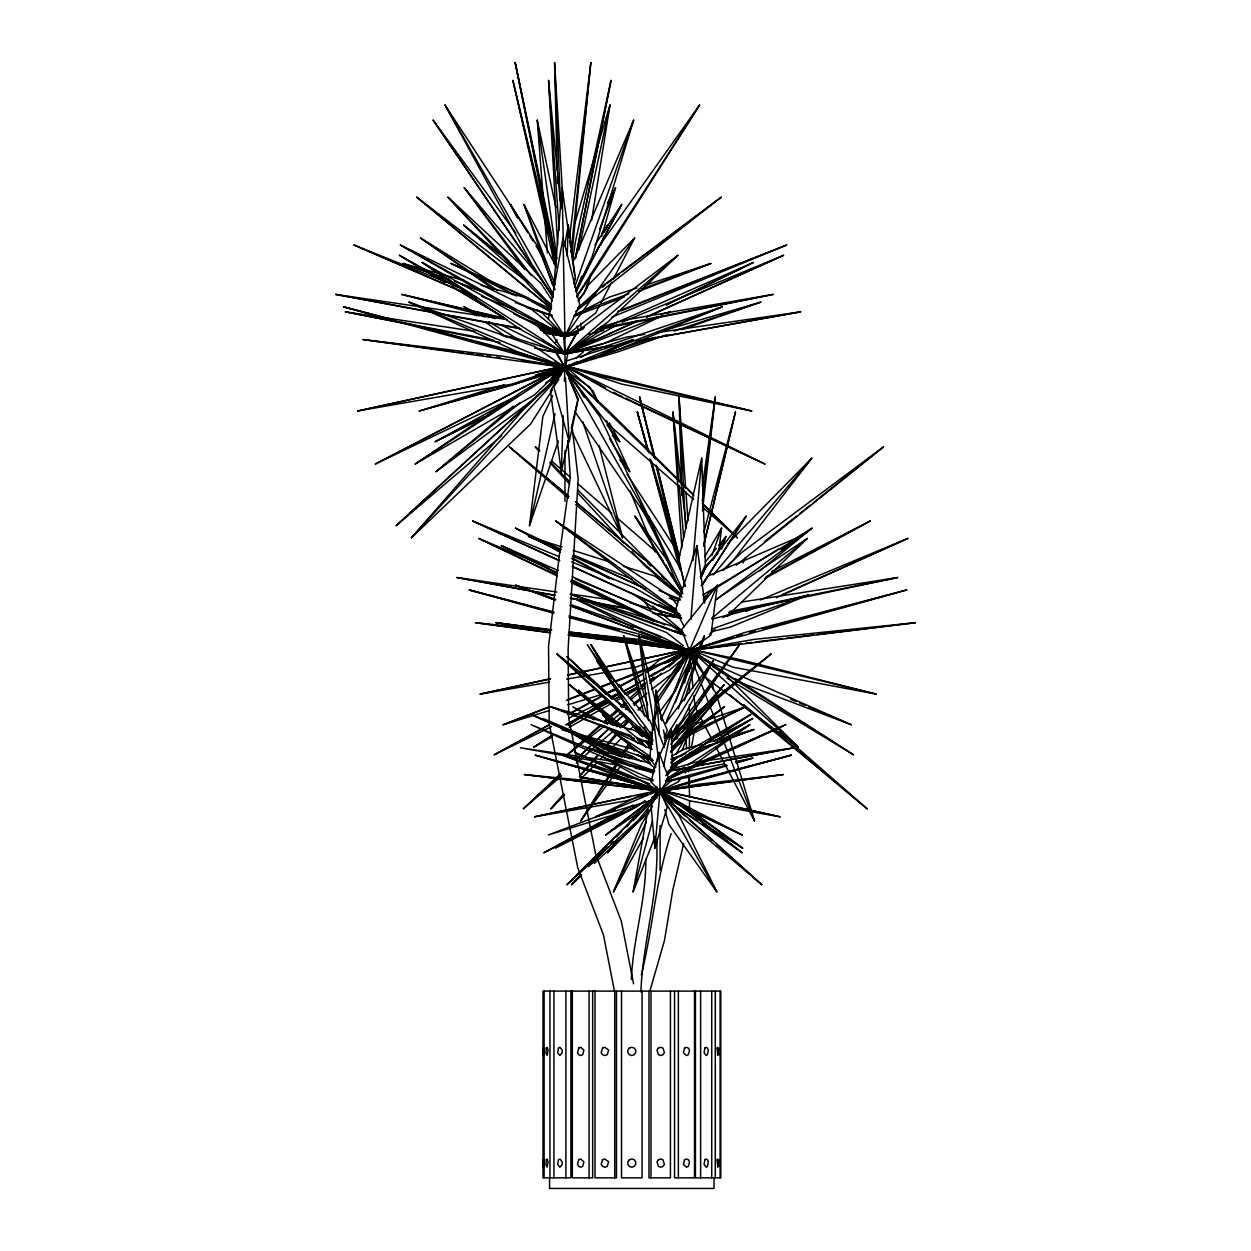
<?xml version="1.0" encoding="UTF-8"?>
<svg xmlns="http://www.w3.org/2000/svg" width="1251" height="1251" viewBox="0 0 1251 1251"><rect width="100%" height="100%" fill="white"/><g stroke="black" fill="none" stroke-linecap="round" stroke-linejoin="round"><path stroke-width="1.5" d="M689.41 807.911L689.598 800.609M689.692 796.95L688.535 775.808M569.096 437.678L561.292 471.643L563.231 415.864M564.436 381.227L564.967 365.839L751.695 410.985L621.684 384.073L564.967 365.839L357.692 410.985L512.425 384.073L564.967 365.839L602.294 376.442L751.695 410.985M567.156 256.252L568.314 225.149L575.366 278.457L573.818 283.883M654.304 720.764L656.024 690.302L661.716 720.545M631.364 979.47C632.943 938.922 646.376 900.001 645.735 859.156M640.919 991.918C642.623 943.817 657.604 897.499 656.947 849.054L656.9 839.312M719.997 1054.734L720.138 1052.685M719.997 1166.417L720.138 1164.368M690.865 619.48L696.995 545.561L675.477 609.8L684.188 626.798M553.63 288.528L562.09 187.666L569.205 237.268M693.007 560.557L701.67 458.194L678.511 559.979L685.141 586.187M664.328 747.566L653.413 718.606L649.801 758.325L655.993 766.957M687.831 807.818L660.106 790.085L649.738 800.875L595.726 816.794L638.073 796.355L660.106 790.085L667.19 807.348L654.867 848.162L660.106 790.085L779.999 816.794L689.911 800.875L660.106 790.085L534.568 816.794L626.266 800.875L660.106 790.085L779.999 816.794M569.518 237.909L590.832 62.55L571.863 255.11M571.035 252.139L590.832 62.55M702.437 510.955L715.275 396.989L702.39 485.967M718.84 550.831L721.561 528.157L704.798 556.679M543.888 332.844L564.967 336.472L565.421 332.735M558.415 440.931L529.486 525.655L542.871 416.364L552.692 395.816M702.343 500.994L715.275 396.989M568.001 634.757L689.41 650.598L754.478 639.339L915.325 622.701L689.41 650.598L681.607 629.534L717.323 585.233L710.959 635.07L689.41 650.598L569.455 635.445M543.591 1054.734L543.481 1055.516L543.481 1047.29L543.591 1048.088M543.591 1166.417L543.481 1167.214L543.481 1158.989L543.591 1159.771M572.505 260.849L575.397 241.881L611.02 80.439L575.413 258.66M591.551 220.536L609.972 105.021L574.975 222.772M548.438 319.13L549.408 313.469M666.361 723.61L667.018 719.81L704.391 635.758L684.328 700.638M564.639 246.04L568.314 225.149M691.506 747.003L694.242 731.851M543.95 332.61L564.967 336.472L579.729 304.728L563.059 237.925L549.392 313.063L564.967 336.472L576.43 334.158M655.039 836.95L633.115 891.807L646.861 816.168L652.537 806.082M651.505 737.105L652.256 733.321M652.991 729.552L657.432 706.94L667.362 730.443L664.14 737.527M575.335 258.488L611.02 80.439M663.562 766.206L671.255 728.911L672.522 766.926L665.751 775.698M565.358 365.62L568.11 352.547M558.9 379.303L553.833 386.934L569.252 441.666L578.29 399.006L568.877 378.615M578.885 249.793L609.972 105.021M641.325 974.982C652.959 928.148 655.633 879.641 671.177 833.604M529.486 525.655L555.006 413.753M571.254 428.233L577.759 399.913L564.967 365.839L357.692 410.985M683.687 843.362L672.803 890.102L664.469 940.549L649.926 990.87M573.662 282.882L574.522 279.176M703.86 544.451L735.463 412.017L703.797 532.551M703.578 546.155L735.463 412.017M684.516 682.874L689.973 660.669L660.856 719.153M521.511 360.413L564.967 367.481L566.594 360.929L633.475 339.584L597.869 356.222L564.967 367.481L363.103 339.584L502.886 356.222L564.967 367.481L617.619 351.969L667.174 334.705M664.25 746.722L665.641 741.327L663.499 729.99M633.115 891.807L652.475 820.687M524.435 774.557L660.106 791.054L668.832 778.591L658.98 752.383L650.895 781.875L660.106 791.054L783.282 774.557L697.417 784.393L660.106 791.054L524.435 774.557L625.797 784.393L660.106 791.054L783.282 774.557M590.613 275.455L586.891 288.528L578.118 301.084M601.747 236.22L615.539 187.666L607.329 203.178M572.661 262.898L633.631 120.159L592.114 256.768L576.492 290.044M676.885 724.751L671.631 737.23M721.718 549.048L726.002 536.413L718.731 545.405M658.964 793.384L660.106 790.085L677.573 802.36M590.957 273.75L584.108 293.547L578.994 299.145M600.902 244.946L604.014 235.939M606.516 228.745L607.751 225.149L601.981 232.764M675.352 702.593L689.973 660.669M574.678 287.058L633.631 120.159M711.913 555.585L721.561 528.157M678.339 708.692L704.391 635.758M676.197 766.816L677.526 763.204M682.155 750.569L688.128 734.321M675.337 691.224L679.356 680.372M576.054 290.936L581.59 276.44M599.604 229.34L615.539 187.666M700.31 576.789L705.392 564.545L701.67 458.194M643.405 838.014L613.475 891.807L641.403 824.565L648.299 812.79M700.732 578.118L704.516 569.158L746.112 516.241L702.843 584.139M569.455 633.303L689.41 650.598L717.323 585.233M653.929 768.63L657.698 759.982M659.949 754.806L671.255 728.911M701.53 576.789L707.175 564.545L718.043 553.489M742.985 562.919L745.408 557.711M613.475 891.807L646.204 822.204M604.405 232.154L607.751 225.149M576.164 292.062L598.541 247.072L699.606 105.021L598.322 264.821L576.805 296.909M599.198 306.245L595.664 313.063L564.967 336.472L540.573 330.186M600.98 302.82L611.63 282.335M613.397 278.91L634.695 237.925L586.672 286.635M665.36 723.578L713.242 660.669L681.873 720.873L670.989 733.618M595.007 244.899L621.669 204.507L575.726 290.31M575.945 289.732L621.669 204.507M538.29 349.264L564.967 353.877L578.197 329.576L577.086 325.839M712.867 560.339L726.002 536.413M671.349 739.357L676.979 729.161L739.482 644.718L672.225 742.171M671.365 762.719L674.164 757.637M676.04 754.259L685.423 737.355M555.225 343.149L557.102 339.865M501.917 335.44L511.565 336.894L564.967 353.877L578.494 330.483L677.886 255.329L607.689 322.132L564.967 353.877L534.427 348.028M675.274 801.281L660.106 790.085L651.036 805.519L654.867 848.162M620.856 765.628L580.824 820.859L616.555 763.219M620.637 756.636L628.8 743.469M665.219 738.121L713.242 660.669M677.964 671.396L681.091 666.455M552.457 389.765L530.549 424.12L411.407 537.758L523.074 409.921L560.776 374.112L396.239 525.655L501.745 435.567M702.014 585.28L746.112 516.241M576.539 296.55L699.606 105.021M580.824 820.859L617.713 763.908M621.935 757.402L630.363 744.376M657.776 702.061L689.41 653.241L692.96 654.805M673.57 739.529L681.858 727.097M648.722 809.428L643.561 817.075L594.209 863.44M701.264 585.64L707.738 576.132L800.343 536.413L781.187 549.705M685.11 722.374L739.482 644.718M540.651 329.341L564.967 336.472L634.695 237.925M656.869 699.293L689.41 653.241L692.741 655.008M703.562 599.948L709.004 592.395L779.279 548.548M659.746 711.975L673.476 693.038L689.41 653.241L694.383 656.134M648.253 811.758L607.72 852.697L616.68 840.563M626.767 826.927L639.105 810.241L648.894 800.828M727.566 543.825L811.79 458.194L733.43 559.979L723.797 569.393M681.732 777.45L678.261 781.875L660.106 791.054L656.322 790.413M685.188 773.024L688.66 768.599M668.018 797.653L660.106 792.618L638.589 819.984L567 884.645L660.106 792.618L742.156 834.949L682.264 806.692M548.579 386.528L564.967 365.839L764.877 464.012L610.801 391.923L564.967 365.839L535.459 374.987M670.677 744.329L724.204 684.657L676.416 743.641M705.376 561.902L716.291 548.407M655.54 694.571L689.41 653.241L695.275 658.386M672.428 747.863L724.204 684.657M670.943 752.304L680.528 740.608M607.72 852.697L617.697 840.766M642.639 810.945L648.878 803.502L627.017 825.597M657.604 793.056L660.106 790.085L742.14 852.697L673.648 804.94L660.106 790.085L595.726 816.794M557.461 378.99L561.214 374.549M713.133 574.96L811.79 458.194M681.842 740.655L671.083 751.882M686.862 734.728L724.595 690.302L682.248 731.929M664.938 740.701L668.566 736.448M611.88 345.636L564.967 353.877L538.821 326.699L422.103 262.444L520.807 329.576L564.967 353.877L568.658 349.623M564.623 795.104L550.956 808.756L563.669 794.119M580.198 775.088L597.994 754.588M603.091 748.739L615.805 734.102M622.154 726.784L628.518 719.466M671.709 749.849L674.289 746.941M683.327 736.776L724.595 690.302M550.956 808.756L563.904 794.229M579.432 776.777L598.838 754.979M604.014 749.161L616.946 734.634M623.42 727.363L629.894 720.091M638.948 709.927L642.826 705.564M679.058 664.86L681.639 661.951M667.971 774.338L677.166 764.22L749.802 724.689L696.916 762.485M411.407 537.758L561.027 374.424M581.527 875.372L571.66 884.645L580.886 874.793M588.783 866.364L604.608 849.492M616.462 836.841L621.731 831.227M684.172 658.745L689.41 653.241L694.93 658.526M571.66 884.645L581.043 874.887M591.754 863.722L607.845 846.99M610.519 844.206L613.193 841.423M633.303 820.5L648.049 805.175M654.742 798.201L660.106 792.618L674.524 802.563L742.156 834.949M675.868 743.72L681.123 738.387L724.204 706.831L670.536 751.132M579.651 780.077L597.415 762.312M600.152 759.576L605.625 754.118M608.346 751.382L622.013 737.73M630.223 729.536L632.943 726.8M654.695 794.666L660.106 792.618L681.701 817.075L761.718 884.645L660.106 792.618L567 884.645M651.755 800.828L660.106 792.618L672.6 804.346M715.572 599.855L807.302 538.446L729.802 613.584L723.062 617.494M723.125 570.425L741.39 552.754L883.441 446.92L736.401 565.233M657.307 792.774L660.106 790.085L672.491 803.361M670.989 736.01L677.792 729.552M684.594 723.078L691.396 716.604L771.038 653.992L670.599 737.621M645.829 694.196L634.507 704.813M683.781 658.526L689.41 653.241L694.774 658.745M561.574 775.776L523.403 808.756L560.292 774.197M575.898 759.576L594.35 742.296M597.18 739.638L608.533 729.005M612.787 725.017L624.14 714.384M634.069 705.079L641.169 698.433M643.999 695.775L646.845 693.117M678.058 663.874L689.41 653.241L715.947 693.038L728.786 735.651M654.382 789.881L660.106 791.054L671.49 780.389M523.403 808.756L560.448 774.103M577.54 758.122L591.786 744.783M597.478 739.466L608.877 728.801M617.415 720.795L621.7 716.807M671.443 735.744L677.104 730.443M670.927 762.641L674.977 758.857L750.772 714.399L672.85 764.799M396.239 525.655L562.106 372.767M671.349 736.041L684 724.438L771.038 653.992M577.853 308.184L600.777 287.308L721.139 197.22L575.679 311.499M604.139 726.284L567.407 754.76L600.496 724.767M603.373 722.155L617.775 709.114M620.652 706.502L624.968 702.593M629.284 698.683L645.109 684.328M679.449 657.823L682.295 655.289M686.564 651.49L689.41 648.941L739.841 659.558L876.138 694.102L732.992 667.174L689.41 648.941L567.469 674.961M671.255 762.797L676.838 757.856M610.941 345.667L564.967 353.877L543.231 340.929L564.967 353.877L677.886 255.329M578.009 308.606L595.398 293.5M602.638 287.214L605.531 284.696M567.407 754.76L601.215 725.439M604.155 722.89L618.854 710.146M621.794 707.597L626.204 703.766M630.613 699.935L639.433 692.288M642.373 689.739L645.313 687.19M649.722 683.374L661.482 673.163M668.832 666.799L689.41 648.941L876.138 694.102M576.258 763.079L612.974 731.366M620.308 725.017L627.642 718.684M637.932 709.802L642.326 705.986M534.161 399.022L436.067 471.643L513.27 406.215M576.242 357.927L583.279 351.969M649.613 668.19L659.918 659.558L684.203 650.817M711.788 618.275L807.302 538.446M436.067 471.643L520.009 402.744M552.973 375.675L564.967 365.839L605.312 387.732M759.748 570.863L811.962 528.157L789.084 542.434M569.44 632.709L652.615 644.03L689.41 650.598L700.841 641.231M709.411 634.226L715.119 629.534M648.174 802.391L605.672 834.949L639.198 812.274M655.633 796.277L660.106 792.618L679.387 816.168L716.792 891.807L668.957 824.565L664.797 809.538M764.439 541.683L796.465 516.163M799.53 513.739L810.21 505.232M813.259 502.808L883.441 446.92M649.504 680.685L653.945 677.151M662.811 670.098L689.41 648.941L715.666 665.876M550.549 381.336L562.09 372.376M605.672 834.949L648.002 802.032M607.204 723.907L620.981 713.226M625.578 709.661L628.643 707.3M633.241 703.734L640.887 697.808M651.599 689.489L671.506 674.07L689.41 648.941L740.139 683.03L853.479 754.76L726.987 678.105M552.754 375.237L564.967 365.839L593.037 390.953L597.822 401.477M671.365 747.3L724.204 706.831M606.985 283.445L619.323 274.125M622.419 271.795L721.139 197.22M715.775 599.901L811.962 528.157M645 800.875L635.93 807.348L555.491 848.162L633.1 805.065M655.571 793.322L660.106 790.085L656.853 792.196M649.66 676.431L654.429 673.132M673.507 659.934L689.41 648.941L725.627 675.04L798.263 747.113L706.549 678.136L689.41 648.941L567.657 675.212M650.192 679.981L653.319 677.839M683.124 657.51L689.41 653.241L700.013 680.575M504.09 384.698L419.241 410.985L515.865 384.073L564.967 365.839L565.421 369.671L564.967 365.839L534.302 395.019L415.254 464.012L521.714 391.923L564.967 365.839L570.018 374.096M546.093 378.365L564.967 365.839L550.471 390.953L561.292 471.643M545.545 382.962L561.73 372.266M415.254 464.012L564.967 365.839L540.667 376.442L419.241 410.985M666.627 778.763L684.563 767.098M687.831 764.986L749.802 724.689M634.038 807.067L544.029 852.697L619.136 812.18M552.363 736.714L533.849 747.113L551.879 735.463M568.251 724.861L607.579 699.418M610.863 697.292L615.773 694.117M422.103 262.444L564.967 353.877L607.173 326.699M671.443 765.409L750.772 714.399M679.543 655.243L684.469 652.099M533.849 747.113L551.863 735.744M568.235 725.408L596.07 707.847M599.338 705.783L607.533 700.623M610.801 698.543L618.995 693.382M668.112 662.373L673.038 659.277M676.306 657.213L689.41 648.941L701.185 658.511M392.517 319.568L343.572 306.839L564.967 367.481L569.784 364.463M581.011 357.411L590.644 351.359L722.202 306.839L618.463 349.451L564.967 367.481L504.7 349.451L401.649 322.211M709.239 745.08L670.411 767.316M715.9 741.014L752.57 718.606L709.348 740.701M651.505 676.15L671.287 664.187M684.469 656.228L689.41 653.241L691.037 668.659M702.655 595.085L800.343 536.413M664.891 663.437L689.41 648.941L798.263 747.113M671.865 765.815L705.501 746.143M713.899 741.233L752.57 718.606M609.159 702.077L566.093 724.767L608.33 700.279M611.708 698.308L620.152 693.414M623.53 691.459L645.485 678.714M648.862 676.76L674.211 662.06M682.655 657.15L689.41 653.241L669.645 670.051L650.661 680.075M671.756 756.167L683.39 749.427L701.92 744.189M629.988 809.71L645.047 801.156M651.74 797.372L660.106 792.618L716.792 891.807M569.189 727.269L611.254 703.656M616.29 700.81L623.029 697.042M626.391 695.149L638.166 688.535M641.528 686.643L644.906 684.75M559.181 349.201L564.967 353.877L617.056 324.932M656.728 791.961L660.106 790.085M670.004 777.528L666.705 779.342L695.259 764.22L785.675 724.689L665.407 780.546M488.578 415.223L435.27 441.666L510.361 400.242M551.316 377.661L561.558 372.016M726.987 616.446L738.934 609.909M551.582 726.581L494.301 754.76L549.142 724.736M568.001 714.415L602.278 695.65M605.703 693.773L615.992 688.144M619.417 686.267L641.7 674.07M764.424 578.666L870.133 521.026L771.664 571.426M494.301 754.76L549.064 725.064M567.891 714.853L602.122 696.291M607.251 693.492L615.82 688.863M619.229 687.002L634.632 678.652M638.057 676.791L643.202 674.008M646.626 672.147L689.41 648.941L692.96 653.554M765.956 576.852L870.133 521.026M544.029 852.697L614.444 815.042M566.093 724.767L609.237 701.967M614.429 699.231L621.325 695.587M624.781 693.758L636.853 687.378M640.309 685.548L645.485 682.811M646.814 671.38L689.41 648.941L635.711 667.174L566.578 679.137M614.319 699.356L621.215 695.728M624.656 693.914L636.712 687.565M375.378 464.012L564.967 365.839L375.378 464.012L518.649 395.285M575.194 314.673L609.284 297.144L636.978 287.965M685.892 737.105L745.096 706.94L695.478 724.094M435.27 441.666L484.074 416.943M687.597 769.162L666.971 779.545L687.409 769.162L785.675 724.689M568.939 718.043L607.142 699.246M610.613 697.542L619.292 693.273M622.763 691.568L634.914 685.595M666.486 304.931L753.43 262.444L608.956 325.901M548.204 328.294L564.967 353.877L594.632 339.49M666.173 304.775L753.43 262.444M605.015 343.165L661.81 315.94M666.971 313.469L670.427 311.827L661.169 314.376M539.384 328.544L564.967 336.472L584.311 327.246M563.357 332.485L564.967 353.877L594.929 339.631M407.576 323.477L514.849 351.359L564.967 367.481L576.992 361.82M674.273 739.794L677.807 738.153M690.208 732.398L745.096 706.94M537.508 326.589L564.967 336.472L584.217 327.668M620.949 310.889L786.644 245.04L611.833 317.144M573.552 316.018L594.131 306.667L628.784 293.844M644.672 334.392L627.345 336.894L564.967 353.877L637.838 320.881L564.967 353.877L603.279 343.994M646.72 316.894L783.533 255.329L622.091 322.132M646.704 317.019L783.533 255.329M746.221 611.348L758.653 605.734M776.402 597.728L907.788 538.446L760.092 599.995M750.522 608.846L754.056 607.267M782.328 594.6L907.788 538.446M703.688 597.071L707.268 595.585M518.493 316.315L564.967 336.472L582.997 329.029M712.054 619.057L808.396 594.929L730.443 627.095L711.788 631.599M655.477 337.27L564.967 367.481L534.693 346.433L409.046 302.132L517.789 351.969L564.967 367.481L633.475 339.584M409.046 302.132L564.967 367.481L575.851 363.118M564.967 353.877L657.917 316.816M666.846 313.25L670.427 311.827M617.759 311.452L786.644 245.04M549.314 710.552L503.168 724.767L549.908 706.534M567.891 699.512L594.866 688.988M598.463 687.581L643.405 670.051M573.974 316.44L624.405 296.925M638.808 291.358L710.849 263.476L644.374 285.509M556.351 363.728L564.967 367.481L592.083 357.02M602.919 352.845L722.202 306.839M503.168 724.767L550.174 706.721M566.453 700.466L595.382 689.348M600.808 687.268L611.661 683.109M615.273 681.717L680.372 656.712M685.798 654.633L689.41 653.241L646.939 668.753M654.867 794.604L660.106 792.618M615.054 809.678L548.376 834.949L622.576 812.008M641.544 289.122L710.849 263.476M689.348 753.102L753.774 729.521L705.627 743.141M671.13 758.982L685.814 753.743M693.163 751.132L753.774 729.521M711.381 629.222L808.396 594.929M681.858 329.607L760.78 302.132L661.873 331.108M680.779 729.177L688.128 726.628M673.961 331.108L760.78 302.132M671.13 759.294L682.139 755.667M568.564 632.208L638.37 639.339L689.41 650.598L744.595 632.568L906.678 589.956L689.41 650.598L628.753 639.339L569.096 631.864M535.303 755.182L660.106 791.054L690.271 781.515L791.273 755.182L660.106 791.054L535.303 755.182L634.132 781.515M567.782 704.86L601.012 694.633M606.547 692.929L615.773 690.083M568.97 617.431L689.41 650.598L733.164 637.259M736.808 636.149L742.265 634.476M669.348 769.912L693.398 762.657L793.775 747.817L669.551 771.069M658.98 752.383L660.106 791.054L640.293 780.389L562.747 755.182L631.849 781.515L660.106 791.054L695.306 780.389L791.273 755.182M727.066 765.737L688.566 777.152L665.798 781.828M736.229 763.016L752.727 758.122L735.541 761.546M588.986 334.345L603.795 330.248M631.552 322.57L637.103 321.038M749.74 632.459L755.354 630.942M762.829 628.909L906.678 589.956M513.958 313.938L564.967 336.472L577.946 332.969M600.214 326.98L628.033 319.49L773.149 294.407L595.523 330.295M665.657 781.515L726.784 765.08M736.057 762.594L752.727 758.122M563.059 237.925L564.967 336.472L531.487 309.278L400.414 245.04L517.226 312.171L564.967 336.472L578.259 333.329M597.259 328.825L773.149 294.407M549.298 682.139L480.149 694.102L550.393 678.699M480.149 694.102L550.534 678.918M534.568 816.794L630.723 796.355M789.209 600.449L728.645 612.662M796.809 598.838L897.592 577.524L742.015 601.997M729.521 611.473L897.592 577.524M682.076 772.195L724.079 763.829M667.737 771.273L793.775 747.817M635.852 341.226L800.609 311.827L658.151 332.438M636.524 341.257L800.609 311.827M641.356 636.384L689.41 650.598L741.968 643.577M745.815 643.108L751.601 642.42M755.448 641.951L782.422 638.698M786.269 638.245L813.228 634.992M817.091 634.523L915.325 622.701M550.284 632.85L475.505 622.701L551.112 630.426M550.112 630.504L495.943 622.701L551.769 629.691M475.505 622.701L550.659 632.506M363.103 339.584L453.894 351.531M457.757 352.031L463.558 352.798M467.421 353.314L473.206 354.064M477.084 354.58L482.87 355.347M486.733 355.847L490.595 356.363M496.397 357.114L500.259 357.63M495.943 622.701L550.112 630.082M434.941 313L335.675 294.407L506.983 319.49M554.068 595.351L456.943 577.524L556.711 592.004M570.128 593.959L606.594 599.26M610.425 599.808L614.257 600.371M620.48 762.375L520.447 747.817L619.933 765.549M500.165 342.477L345.417 311.827L474.864 331.359M580.464 777.152L648.659 788.709M580.699 777.262L649.269 788.474M520.901 328.888L442.573 314.423M580.527 777.465L624.108 784.909M627.893 785.55L631.677 786.207M635.477 786.848L648.737 789.115M653.131 613.318L681.764 618.26L652.897 612.974M635.227 768.27L654.367 771.679L646.673 770.288M456.943 577.524L554.928 595.241M570.284 598.025L631.771 609.143M335.675 294.407L519.102 328.059M571.207 598.51L630.238 609.346M345.417 311.827L494.333 340.35M495.521 318.583L401.665 294.407L504.45 318.161M401.665 294.407L503.559 318.536M654.414 771.351L635.43 766.847L587.673 747.817L648.315 762.657L654.21 767.676M553.912 613.271L469.219 589.956L553.943 611.974M569.002 615.883L640.528 634.476L689.41 650.598L657.823 635.07L570.3 604.405M343.572 306.839L392.282 319.724M622.404 762.657L654.445 771.195M469.219 589.956L553.505 612.505M570.362 617.024L619.057 630.051M653.022 781.046L638.839 777.152L604.561 758.122L653.413 772.962M449.031 279.833L403.041 263.476L464.402 280.568M481.15 285.228L523.919 297.144L550.19 311.718M634.335 738.262L551.128 706.94L634.679 730.443L652.162 741.39M629.613 602.591L680.059 616.931M680.2 616.837L656.243 609.69L632.506 593.615M685.751 635.664L572.332 594.929L675.024 627.095M560.213 550.534L528.532 536.413L561.98 546.937M573.114 550.44L610.285 562.121M623.295 566.203L654.883 576.132L681.904 597.196M638.026 739.419L650.895 743.469M526.311 307.261L552.082 315.705M669.754 596.414L680.466 600.027M583.826 736.933L562.027 729.521L633.663 749.427L651.849 758.7M587.454 738.184L652.834 760.436M669.191 598.213L678.339 601.34M637.15 755.072L653.038 760.499M587.673 747.817L654.68 770.835M572.332 594.929L642.983 619.386M403.041 263.476L449.046 279.52M454.566 281.444L483.996 291.702M515.287 302.601L552.082 315.44M555.428 600.214L515.584 585.233L555.71 599.292M461.916 284.415L483.996 292.265M551.128 706.94L631.051 735.854M636.493 737.824L651.02 743.078M637.588 782.782L649.707 787.239M654.914 789.146L660.106 791.054L655.649 787.989M562.747 755.182L660.106 791.054L656.619 789.475M662.921 627.095L684.109 635.008M515.584 585.233L554.005 599.542M570.472 605.687L689.41 650.598L569.909 605.656M644.797 620.011L684.047 634.945M700.075 657.948L851.305 724.767L739.216 682.123L712.648 666.72M689.41 650.598L640.184 631.051M582.2 599.729L666.674 632.568L683.343 645.782M475.599 297.722L354.049 245.04L461.807 288.34M481.557 296.284L515.678 309.998M629.097 777.778L574.569 752.383L649.722 783.908M559.072 560.62L472.753 521.026L559.025 556.664M571.613 561.855L634.523 587.829L679.434 613.803M626.876 764.22L531.096 724.689L612.396 761.437M528.532 536.413L549.971 545.295M553.552 546.781L560.698 549.736M573.224 554.928L632.208 579.354M659.011 590.456L680.466 599.338M557.336 576.007L478.711 538.446L548.563 567.719M575.429 578.978L636.337 604.499M624.734 756.73L531.003 714.399L632.193 757.496M790.679 699.278L796.027 701.53M799.592 703.031L804.956 705.283M808.521 706.784L851.305 724.767M654.945 788.849L660.106 791.054M354.049 245.04L476.74 297.816M653.773 621.387L571.316 582.7M675.149 630.739L684.062 634.648M557.164 573.333L501.338 545.561L558.149 570.534M572.364 576.774L654.038 612.693L683.015 632.599M680.607 615.68L573.161 567.094M516.663 295.987L451.111 263.476L526.608 297.144L549.955 311.014M572.536 556.023L642.936 587.376M531.003 714.399L625.062 756.48M604.561 758.122L653.163 779.889M574.569 752.383L632.177 778.419M451.111 263.476L545.983 306.667L550.721 309.982M472.753 521.026L559.76 560.604M572.192 566.265L680.528 615.539M651.49 758.997L642.889 755.072L609.816 729.521L652.006 749.427M576.461 598.854L661.169 637.65M669.989 641.7L682.342 647.361M658.182 622.591L571.113 580.292M678.996 632.193L684.203 634.585L678.777 632.021M630.019 758.763L543.309 718.606L633.037 756.62L640.997 761.343M559.948 552.051L515.521 528.157L561.23 549.564M582.309 559.447L645.594 589.096M478.711 538.446L556.617 574.881M570.784 581.496L650.457 618.76M618.76 395.019L622.279 396.692M625.797 398.35L764.877 464.012M501.338 545.561L557.586 572.895M571.644 579.745L664.797 625.015M476.615 315.815L464.074 306.839L485.044 317.113M500.775 324.822L554.975 351.359L564.967 367.481L555.037 361.523M658.902 604.499L679.246 614.554M574.365 598.51L633.256 627.627M607.282 723.891L572.817 706.831L594.225 719.81M571.457 732.367L619.917 756.542M515.521 528.157L560.292 551.691M572.332 558.024L613.662 579.745M665.297 606.907L668.753 608.721M672.194 610.519L679.074 614.147M571.91 558.493L609.503 578.728M613.709 392.282L617.071 394.112M399.476 255.329L444.605 282.21L399.476 255.329L457.522 287.277M471.174 294.783L476.303 297.597M541.323 323.384L564.967 336.472L542.402 313.063L537.461 310.029M400.414 245.04L564.967 336.472L552.113 327.699M571.238 732.695L608.127 753.587M614.835 757.371L630.191 766.097M503.121 317.05L451.298 286.182L504.841 318.145M571.207 732.914L604.593 752.914M607.923 754.916L621.278 762.922M464.074 306.839L478.961 315.799M488.875 321.757L518.649 339.647M604.108 725.799L617.29 733.79M493.347 289.137L420.399 237.925L512.722 294.798M677.87 808.365L697.808 820.609M702.781 823.674L742.656 848.162L692.538 811.289M672.866 626.751L682.796 632.897M553.802 329.294L564.967 336.472M735.353 678.574L853.479 754.76M676.822 611.114L642.232 587.829L555.835 521.026L670.051 596.18L677.307 604.952M609.816 729.521L650.364 756.448M420.399 237.925L497.507 290.482M566.5 371.172L589.456 386.934L597.978 402.322M687.096 809.069L742.656 848.162M486.014 322.539L506.405 337.113M555.835 521.026L676.838 610.3M671.021 605.984L675.618 609.378M682.858 806.879L742.14 852.697M551.503 308.762L416.849 197.22L528.063 282.57M652.803 740.592L632.38 724.438L556.992 653.992L631.99 712.992M522.996 277.519L463.636 225.149L507.922 260.286M617.681 726.315L569.424 684.657L613.256 719.622M617.791 723.234L620.809 725.643M463.636 225.149L499.821 254.453M620.699 727.91L578.369 690.302L641.216 741.327L646.251 747.082L637.963 739.638M638.354 755.088L648.503 763.313M416.849 197.22L551.519 308.606M612.349 435.567L619.73 441.666L609.331 422.854M568.454 498.101L509.438 446.92L567.954 495.474M575.46 501.698L643.874 559.369M729.614 694.571L867.084 808.756L778.982 731.647M509.438 446.92L568.97 496.522M576.414 502.73L652.318 565.968L681.169 594.804L577.649 489.751M680.544 595.617L645.063 565.968L631.849 551.628M652.819 606.063L682.092 630.801M743.735 704.501L867.084 808.756M611.489 724.642L602.591 714.399L606.923 718.105M609.816 720.576L617.04 726.737M569.424 684.657L616.915 725.283M539.353 451.22L535.397 446.92L539.791 450.751M551.535 460.947L570.628 477.522M577.962 483.902L611.723 513.223M616.133 517.054L657.244 552.754L681.107 590.065M575.82 504.513L680.56 595.351M693.695 499.446L607.939 424.12L567.36 373.126M702.421 507.108L737.292 537.758L702.812 503.762M578.369 690.302L618.447 725.846M629.894 735.995L635.617 741.077M628.002 734.384L638.213 743.469M689.285 819.984L712.46 840.672M716.807 844.55L761.718 884.645M556.992 653.992L652.85 739.857M605.906 694.149L567 656.666L623.295 707.472M551.456 306.886L531.175 287.308L447.999 197.22L541.011 283.445L552.473 300.897M566.39 371.453L607.658 409.921L693.163 494.239M676.775 808.255L685.11 816.074M567.031 656.65L612.146 699.293M648.002 563.341L650.77 565.984M661.81 576.57L664.562 579.213M671.474 585.828L681.123 595.101M566.375 371.484L693.867 495.505M702.264 503.684L737.292 537.758M535.397 446.92L539.478 451.064M550.377 462.119L569.471 481.463M602.591 714.399L606.704 718.559M609.44 721.342L613.537 725.502M643.671 756.042L650.52 762.985M637.275 739.106L639.949 741.906M447.999 197.22L551.519 305.823M547.61 301.491L551.613 305.744M652.178 737.824L638.98 723.578L596.649 660.669L650.129 720.873L653.694 729.974M629.19 719.388L631.771 722.187M635.649 726.378L643.389 734.744M549.924 462.698L569.737 484.215M577.665 492.816L623.921 543.028M624.202 739.278L634.366 750.991M619.792 459.93L629.706 471.643L606.579 420.774M524.576 269.465L464.262 187.666L541.902 279.63M625.062 715.853L642.545 736.87M624.875 715.9L640.668 735.557M645.532 741.608L651.599 749.161M573.13 380.789L567.297 373.173L599.714 416.364L652.866 525.655L574.819 411.47M606.923 424.918L619.73 441.666M646.126 741.436L650.786 747.535M464.262 187.666L531.018 275.329M596.649 660.669L652.021 735.447M552.989 296.894L433.143 120.159L515.819 233.093M682.342 593.49L634.945 516.241L670.333 564.498M642.967 599.526L650.723 610.253M609.3 676.416L587.36 644.718L629.972 712.085M433.143 120.159L553.177 296.894M609.753 676.713L591.004 644.718L619.089 686.94M553.349 296.909L532.238 264.821L444.996 105.021L538.071 247.072L555.053 289.7M627.126 474.348L679.903 555.131M645.751 740.858L650.88 748.739M641.466 730.428L645.61 736.933M648.722 741.827L650.786 745.08M639.324 726.878L646.595 738.371M648.675 741.671L650.755 744.955M566.969 373.314L568.97 376.488M634.945 516.241L663.39 561.511M665.423 564.733L668.472 569.58M670.505 572.817L673.554 577.665M675.587 580.902L682.155 592.161M641.872 730.772L645.923 737.214M647.955 740.436L650.989 745.252M621.622 689.958L619.182 684.657L624.312 692.945M516.757 216.642L510.502 204.507L527.859 232.702M529.908 236.017L532.973 240.99M536.038 245.962L545.233 260.88M682.874 593.772L677.26 584.139L648.44 516.241L680.919 569.158L684.938 586.14M576.085 384.026L584.186 397.255M609.472 438.585L629.706 471.643M591.004 644.718L611.035 678.058M643.077 731.397L646.079 736.401M620.605 695.228L622.576 698.605M625.547 703.656L628.502 708.707M444.996 105.021L553.364 294.282M566.875 373.502L652.866 525.655M553.349 346.433L564.967 367.481M510.502 204.507L517.758 218.268M695.134 707.237L697.823 712.398M700.529 717.558L703.218 722.718M705.017 726.174L711.319 738.215M715.807 746.831L754.462 820.859L729.896 739.357M619.182 684.657L621.841 689.754M649.425 742.5L651.208 745.909M552.817 285.353L523.997 204.507L556.492 267.526M640.277 505.31L667.471 559.416M644.14 727.253L652.537 744.345M572.692 432.862L622.576 537.758L599.057 445.637M648.44 516.241L682.17 589.33M640.418 730.631L642.873 735.932M650.973 738.153L652.506 741.765M629.957 490.642L655.211 551.926M701.436 684.219L708.504 702.437M709.911 706.08L754.462 820.859M523.997 204.507L555.084 284.681M650.411 732.148L652.35 737.668M644.531 716.072L623.686 635.758L647.705 704.845M582.7 421.712L622.576 537.758M689.989 650.801L692.913 660.059M623.686 635.758L648.143 719.028M647.94 451.361L637.322 412.017L649.034 452.878M651.177 460.305L676.228 547.625L680.904 567.985M637.322 412.017L648.19 451.158M650.786 460.493L675.133 548.11M649.957 458.851L679.793 569.393M654.101 457.506L639.621 396.989L655.258 459.039M657.15 466.56L679.512 558.478M648.659 720.654L639.026 635.758L656.275 704.86M639.621 396.989L654.586 457.413M656.916 466.858L678.886 555.616M677.151 555.538L678.511 561.042M554.631 264.618L512.879 80.439L551.785 241.881L556.179 264.649M655.915 465.059L678.089 557.727M512.879 80.439L548.72 233.953M547.406 252.921L537.242 120.159L555.929 207.697M515.177 62.55L550.721 230.419L555.804 258.91L515.177 62.55L555.006 260.661M552.254 249.121L554.631 260.568M633.569 983.802L621.309 921.127L595.632 854.152L568.705 718.121L568.126 649.316L578.197 479.07L571.926 425.324M614.601 991.84L603.451 934.872L577.79 867.959L549.205 723.5L548.548 646.423L559.088 557.086L570.268 477.069L567.923 440.633M639.026 635.758L653.616 721.592M569.752 241.083L570.581 246.807M571.128 250.622L574.678 275.423M537.242 120.159L557.008 258.738M696.995 545.561L704.688 603.091M653.413 718.606L658.433 759.185M712.429 681.967L713.351 689.629M681.873 547.891L673.007 412.017L686.424 528.25M691.662 674.445L693.085 687.941M693.898 695.665L694.93 705.298M557.602 245.243L548.579 80.439L561.011 208.808M580.636 323.211L581.168 328.966M673.007 412.017L678.918 481.494M679.246 485.341L683.671 537.461M681.529 483.918L679.027 396.989L685.626 487.906M685.908 491.784L688.003 520.791M686.048 740.811L686.611 748.583M687.987 768.036L688.269 771.914M548.579 80.439L559.275 230.356M719.997 1048.088L720.138 1050.136M719.997 1159.771L720.138 1161.819M657.432 706.94L659.34 735.103M563.106 365.839L563.482 371.594M557.18 169.917L554.584 62.55L562.887 198.831M565.436 377.865L569.252 441.666M656.024 690.302L657.307 713.242M679.027 396.989L685.532 527.234M554.584 62.55L560.385 200.989M681.639 487.781L681.858 495.505M557.32 175.766L557.508 183.569M562.09 187.666L563.278 242.115M656.712 786.723L656.728 790.616M656.744 794.51L656.759 798.404M720.123 991.105L720.123 1177.832M715.275 991.105L715.275 1177.832M714.008 1178.677L714.008 1188.45L549.564 1188.45L549.564 1178.677M711.725 991.105L711.725 1177.832M700.623 991.105L700.623 1177.832M695.431 991.105L695.431 1177.832L720.764 1177.832L720.764 991.105L543.012 991.105L543.012 1177.832L570.909 1177.832L570.909 991.105M694.524 991.105L694.524 1177.832L674.555 1177.832L674.555 991.105M689.41 647.909L689.41 671.318M689.41 683.03L689.41 692.788M689.41 704.485L689.41 724.001M689.41 735.697L689.41 749.365M689.41 776.683L689.41 784.486M678.37 991.105L678.37 1177.832M670.427 991.105L670.427 1177.832L648.972 1177.832L648.972 991.105M660.106 788.286L660.106 794.15M660.106 825.379L660.106 870.274M650.989 991.105L650.989 1177.832M642.06 991.105L642.06 1177.832L621.512 1177.832L621.512 991.105M616.477 991.105L616.477 1177.832L595.023 1177.832L595.023 991.105M614.757 991.105L614.757 1177.832M592.661 991.105L592.661 1177.832L572.317 1177.832L572.317 991.105M589.096 991.105L589.096 1177.832M565.89 991.105L565.89 1177.832M564.967 333.579L564.967 368.701M564.967 450.641L564.967 501.37M553.927 991.105L553.927 1177.832M549.955 991.105L549.955 1177.832M544.107 991.105L544.107 1177.832M717.136 1048.088L717.699 1055.516L718.621 1050.136L717.699 1047.29L717.136 1048.088M717.136 1159.771L717.699 1167.214L718.621 1161.819L717.699 1158.989L717.136 1159.771M546.343 1048.088L545.921 1052.685L547.031 1055.516L548.141 1050.136L547.031 1047.29L546.343 1048.088M546.343 1159.771L545.921 1164.368L547.031 1167.214L548.141 1161.819L547.031 1158.989L546.343 1159.771M704.86 1048.088L704.063 1052.685L706.174 1055.516L707.472 1054.734L708.285 1050.136L707.472 1048.088L706.174 1047.29L704.86 1048.088M704.86 1159.771L704.063 1164.368L706.174 1167.214L707.472 1166.417L708.285 1161.819L707.472 1159.771L706.174 1158.989L704.86 1159.771M558.509 1048.088L557.633 1052.685L559.916 1055.516L562.184 1052.685L562.184 1050.136L559.916 1047.29L558.509 1048.088M558.509 1159.771L557.633 1164.368L559.916 1167.214L562.184 1164.368L562.184 1161.819L559.916 1158.989L558.509 1159.771M684.547 1048.088L683.374 1052.685L686.455 1055.516L688.347 1054.734L689.52 1050.136L688.347 1048.088L686.455 1047.29L684.547 1048.088M684.547 1159.771L683.374 1164.368L686.455 1167.214L688.347 1166.417L689.52 1161.819L688.347 1159.771L686.455 1158.989L684.547 1159.771M578.728 1048.088L577.509 1052.685L578.728 1054.734L580.714 1055.516L582.685 1054.734L583.904 1050.136L580.714 1047.29L578.728 1048.088M578.728 1159.771L577.509 1164.368L578.728 1166.417L580.714 1167.214L582.685 1166.417L583.904 1161.819L580.714 1158.989L578.728 1159.771M658.433 1048.088L657.01 1050.136L658.433 1054.734L660.716 1055.516L662.999 1054.734L664.406 1052.685L662.999 1048.088L660.716 1047.29L658.433 1048.088M658.433 1159.771L657.01 1161.819L658.433 1166.417L660.716 1167.214L662.999 1166.417L664.406 1164.368L662.999 1159.771L660.716 1158.989L658.433 1159.771M602.575 1048.088L601.137 1052.685L602.575 1054.734L604.89 1055.516L607.22 1054.734L608.643 1050.136L604.89 1047.29L602.575 1048.088M602.575 1159.771L601.137 1164.368L602.575 1166.417L604.89 1167.214L607.22 1166.417L608.643 1161.819L604.89 1158.989L602.575 1159.771M629.362 1048.088L627.877 1050.136L627.877 1052.685L629.362 1054.734L631.786 1055.516L634.194 1054.734L635.696 1052.685L635.696 1050.136L634.194 1048.088L631.786 1047.29L629.362 1048.088M629.362 1159.771L627.877 1161.819L627.877 1164.368L629.362 1166.417L631.786 1167.214L634.194 1166.417L635.696 1164.368L635.696 1161.819L634.194 1159.771L631.786 1158.989L629.362 1159.771"/></g></svg>
